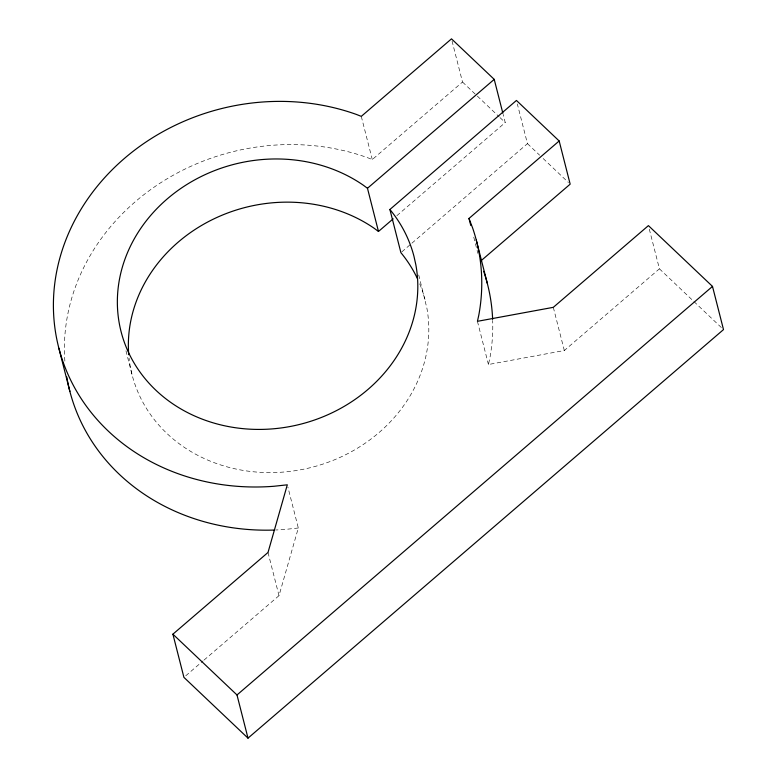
<?xml version="1.0" encoding="UTF-8"?>
<svg xmlns="http://www.w3.org/2000/svg" width="777" height="777" viewBox="0 0 777 777"><rect width="100%" height="100%" fill="white"/><g stroke="black" fill="none" stroke-linecap="round" stroke-linejoin="round"><path stroke-width="0.58" stroke-dasharray="3.88 2.91" d="M649.3 229.128L659.42 268.813L564.316 350.524L488.442 364.51L489.831 358.265A215.588 191.229 -14.3 0 0 492.676 320.464M204.03 660.081L279.011 595.648L298.319 528.001L287.908 487.15M401.826 251.884L410.994 243.978M411.907 243.191L527.447 143.638L517.336 103.953M64.87 361.13A215.588 191.229 -14.3 0 1 367.453 157.644L372.29 159.547L462.509 82.032L451.495 38.85M396.853 215.685L505.235 122.562L503.146 114.394M185.742 675.796L203.118 660.868M298.319 528.001L285.081 529.438A215.588 191.229 -14.3 0 1 275.738 529.992M462.509 82.032L476.456 95.27M477.331 96.095L499.125 116.773M499.999 117.599L505.235 122.562M527.447 143.638L539.656 155.215M543.142 158.518L568.434 182.508M659.42 268.813L723.504 329.594M553.311 307.333L564.316 350.524M473.747 237.131L477.913 253.467M477.437 321.319L488.442 364.51M418.725 274.951L426.864 308.032A151.214 134.13 -14.3 0 1 297.844 470.27A151.214 134.13 -14.3 0 1 129.05 358.022M361.286 116.365L372.29 159.547M268.007 552.466L279.011 595.648M125.961 350.777L132.207 375.281M419.735 283.858A151.214 134.13 -14.3 0 1 424.97 299.466"/><path stroke-width="1.17" d="M417.511 278.826A151.214 134.13 -14.3 0 0 400.903 252.671L389.899 209.489L516.443 100.447L559.168 140.977L570.172 184.159L480.914 260.849M393.172 218.842L378.477 231.468L367.472 188.277L494.221 79.371L451.495 38.85L361.286 116.365L356.439 114.452A215.588 191.229 -14.3 0 0 57.615 267.045A215.588 191.229 -14.3 0 0 274.077 486.256L287.305 484.819L268.007 552.466L172.902 634.178L183.916 677.359L247.999 738.15L723.504 329.594L712.499 286.412L648.416 225.621L553.311 307.333L477.437 321.319L478.817 315.073A215.588 191.229 -14.3 0 0 472.688 228.147L468.987 218.454L559.168 140.977M247.999 738.15L236.995 694.968L712.499 286.412M367.472 188.277L363.16 185.091A151.214 134.13 -14.3 0 0 129.565 248.009A151.214 134.13 -14.3 0 0 249.242 429.137A151.214 134.13 -14.3 0 0 415.86 264.85L413.956 256.274A151.214 134.13 -14.3 0 0 389.899 209.489M378.477 231.468L374.164 228.273A151.214 134.13 -14.3 0 0 209.722 220.95A151.214 134.13 -14.3 0 0 128.739 354.73M172.902 634.178L236.995 694.968M494.221 79.371L502.855 113.219M476.282 240.132L487.296 283.323M468.987 218.454L470.775 225.456M58.877 348.242L69.881 391.423M483.692 271.328A215.588 191.229 -14.3 0 1 492.628 319.328M274.572 530.04A215.588 191.229 -14.3 0 1 67.385 380.322M67.181 379.205A215.588 191.229 -14.3 0 1 66.783 376.962"/></g></svg>
